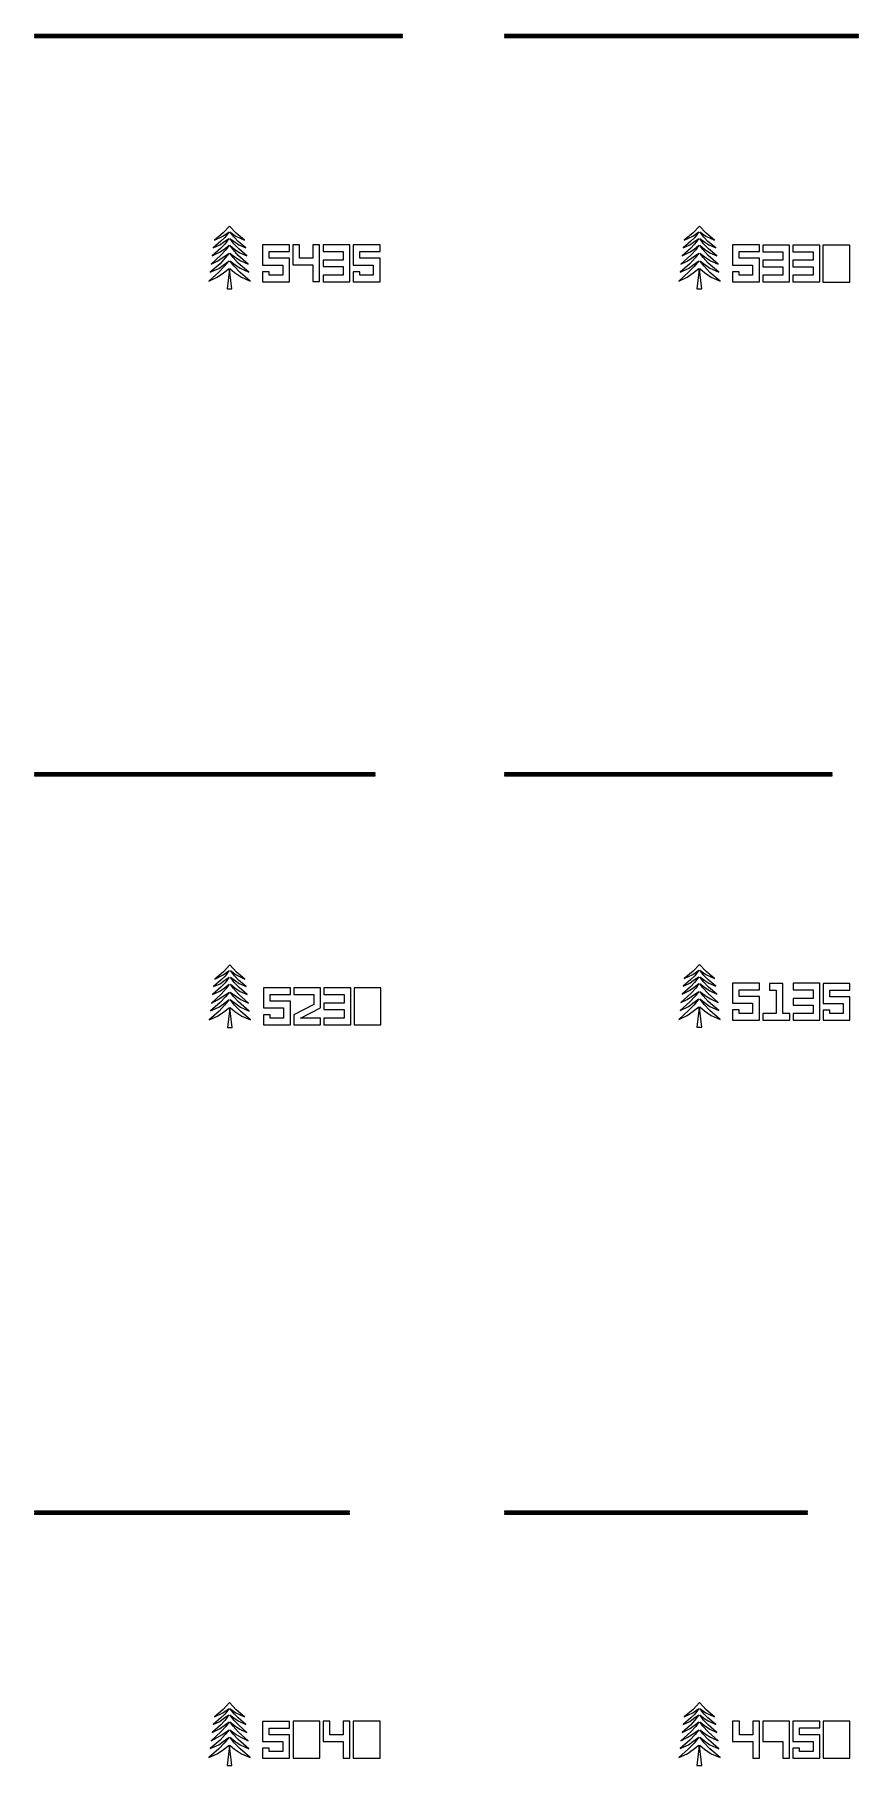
# Model space of a CAD drawing. Extents: x -1658 to 13316, y -10535 to 2882.
# Drawn here: x 7179 to 13316, y -10535 to 2360 of the extents above; entities that cross this region are included whole.
import ezdxf

# ---------------------------------------------------------------- set-up
doc = ezdxf.new("R2010")
doc.units = 0
doc.header["$MEASUREMENT"] = 0

msp = doc.modelspace()

# ---------------------------------------------------------------- linework, layer by layer
for points in [[(7179, 2354), (9920, 2354), (9920, 2360), (7179, 2360), (7179, 2354)], [(7179, 2338), (9920, 2338), (9920, 2344), (7179, 2344), (7179, 2338)], [(10679, 2354), (13316, 2354), (13316, 2360), (10679, 2360), (10679, 2354)], [(10679, 2338), (13316, 2338), (13316, 2344), (10679, 2344), (10679, 2338)], [(8612, 465), (8649, 465), (8634, 590), (8634, 616), (8668, 587), (8719, 552), (8785, 523), (8709, 588), (8666, 634), (8634, 675), (8679, 641), (8709, 619), (8774, 589), (8696, 657), (8659, 698), (8634, 731), (8681, 696), (8714, 675), (8770, 649), (8696, 715), (8658, 758), (8634, 790), (8669, 762), (8708, 735), (8760, 711), (8700, 764), (8663, 802), (8634, 841), (8673, 813), (8700, 794), (8753, 771), (8695, 819), (8665, 850), (8634, 890), (8678, 858), (8742, 827), (8681, 880), (8631, 933), (8584, 882), (8518, 827), (8581, 858), (8627, 890), (8596, 848), (8567, 820), (8510, 771), (8559, 793), (8587, 814), (8626, 841), (8595, 799), (8563, 766), (8501, 711), (8557, 738), (8591, 762), (8627, 790), (8603, 756), (8566, 716), (8493, 649), (8539, 672), (8573, 693), (8627, 731), (8599, 696), (8560, 653), (8487, 590), (8550, 618), (8583, 643), (8627, 675), (8591, 632), (8550, 589), (8476, 523), (8539, 552), (8586, 584), (8627, 616), (8627, 590), (8612, 465)], [(12113, 465), (12149, 465), (12134, 590), (12134, 616), (12169, 587), (12220, 552), (12286, 523), (12210, 588), (12167, 634), (12134, 675), (12180, 641), (12210, 619), (12275, 589), (12196, 657), (12159, 698), (12134, 731), (12182, 696), (12214, 675), (12271, 649), (12196, 715), (12158, 758), (12135, 790), (12169, 762), (12208, 735), (12261, 711), (12200, 764), (12163, 802), (12135, 841), (12173, 813), (12201, 794), (12253, 771), (12195, 819), (12165, 850), (12135, 890), (12179, 858), (12243, 827), (12181, 880), (12131, 933), (12084, 882), (12019, 827), (12082, 858), (12127, 890), (12097, 848), (12068, 820), (12010, 771), (12060, 793), (12087, 814), (12127, 841), (12096, 799), (12064, 766), (12002, 711), (12057, 738), (12092, 762), (12127, 790), (12104, 756), (12067, 716), (11994, 649), (12039, 672), (12073, 693), (12128, 731), (12100, 696), (12060, 653), (11987, 590), (12050, 618), (12083, 643), (12127, 675), (12092, 632), (12051, 589), (11977, 523), (12039, 552), (12086, 584), (12128, 616), (12128, 590), (12113, 465)], [(8877, 518), (9077, 518), (9077, 693), (8927, 693), (8927, 743), (9077, 743), (9077, 793), (8877, 793), (8877, 643), (9027, 643), (9027, 568), (8927, 568), (8927, 593), (8877, 593), (8877, 518)], [(9252, 519), (9302, 519), (9302, 794), (9252, 794), (9252, 694), (9152, 694), (9152, 794), (9102, 794), (9102, 644), (9252, 644), (9252, 519)], [(9328, 518), (9528, 518), (9528, 793), (9328, 793), (9328, 743), (9478, 743), (9478, 680), (9328, 680), (9328, 631), (9478, 631), (9478, 568), (9328, 568), (9328, 518)], [(9551, 518), (9752, 518), (9752, 693), (9602, 693), (9602, 743), (9752, 743), (9752, 793), (9551, 793), (9551, 643), (9702, 643), (9702, 568), (9602, 568), (9602, 593), (9551, 593), (9551, 518)], [(12378, 518), (12578, 518), (12578, 693), (12428, 693), (12428, 743), (12578, 743), (12578, 793), (12378, 793), (12378, 643), (12528, 643), (12528, 568), (12428, 568), (12428, 593), (12378, 593), (12378, 518)], [(12603, 517), (12803, 517), (12803, 792), (12603, 792), (12603, 742), (12753, 742), (12753, 679), (12603, 679), (12603, 630), (12753, 630), (12753, 567), (12603, 567), (12603, 517)], [(12828, 517), (13028, 517), (13028, 792), (12828, 792), (12828, 742), (12978, 742), (12978, 679), (12828, 679), (12828, 630), (12978, 630), (12978, 567), (12828, 567), (12828, 517)], [(13052, 516), (13252, 516), (13252, 791), (13052, 791), (13052, 516)], [(7179, -3146), (9715, -3146), (9715, -3140), (7179, -3140), (7179, -3146)], [(7179, -3162), (9715, -3162), (9715, -3156), (7179, -3156), (7179, -3162)], [(10679, -3146), (13121, -3146), (13121, -3140), (10679, -3140), (10679, -3146)], [(10679, -3162), (13121, -3162), (13121, -3156), (10679, -3156), (10679, -3162)], [(8615, -5038), (8651, -5038), (8636, -4914), (8636, -4888), (8671, -4917), (8722, -4952), (8788, -4981), (8712, -4915), (8669, -4870), (8636, -4829), (8682, -4863), (8712, -4885), (8777, -4915), (8698, -4847), (8661, -4806), (8636, -4773), (8684, -4807), (8716, -4829), (8773, -4855), (8698, -4789), (8660, -4746), (8637, -4714), (8671, -4742), (8710, -4769), (8763, -4792), (8702, -4740), (8665, -4701), (8637, -4663), (8675, -4690), (8703, -4710), (8755, -4733), (8697, -4685), (8667, -4653), (8637, -4614), (8681, -4646), (8745, -4677), (8683, -4624), (8633, -4570), (8586, -4622), (8521, -4677), (8584, -4646), (8629, -4614), (8599, -4656), (8569, -4683), (8512, -4733), (8562, -4711), (8589, -4690), (8629, -4663), (8598, -4705), (8566, -4738), (8504, -4792), (8559, -4766), (8594, -4742), (8629, -4714), (8606, -4747), (8569, -4788), (8496, -4855), (8541, -4832), (8575, -4810), (8630, -4773), (8602, -4808), (8562, -4851), (8489, -4914), (8552, -4885), (8585, -4861), (8629, -4829), (8594, -4872), (8553, -4915), (8479, -4981), (8541, -4952), (8588, -4920), (8630, -4888), (8630, -4914), (8615, -5038)], [(12113, -5035), (12149, -5035), (12134, -4910), (12134, -4884), (12169, -4913), (12220, -4948), (12286, -4977), (12210, -4912), (12167, -4866), (12134, -4825), (12180, -4859), (12210, -4881), (12275, -4911), (12196, -4843), (12159, -4802), (12134, -4769), (12182, -4804), (12214, -4825), (12271, -4851), (12196, -4785), (12158, -4742), (12135, -4710), (12169, -4738), (12208, -4765), (12261, -4789), (12200, -4736), (12163, -4698), (12135, -4659), (12173, -4687), (12201, -4706), (12253, -4729), (12195, -4681), (12165, -4650), (12135, -4610), (12179, -4642), (12243, -4673), (12181, -4620), (12131, -4567), (12084, -4618), (12019, -4673), (12082, -4642), (12127, -4610), (12097, -4652), (12068, -4680), (12010, -4729), (12060, -4707), (12087, -4686), (12127, -4659), (12096, -4701), (12064, -4734), (12002, -4789), (12057, -4762), (12092, -4738), (12127, -4710), (12104, -4744), (12067, -4784), (11994, -4851), (12039, -4828), (12073, -4807), (12128, -4769), (12100, -4804), (12060, -4847), (11987, -4910), (12050, -4882), (12083, -4857), (12127, -4825), (12092, -4868), (12051, -4911), (11977, -4977), (12039, -4948), (12086, -4916), (12128, -4884), (12128, -4910), (12113, -5035)], [(8884, -5017), (9084, -5017), (9084, -4842), (8934, -4842), (8934, -4792), (9084, -4792), (9084, -4742), (8884, -4742), (8884, -4892), (9034, -4892), (9034, -4967), (8934, -4967), (8934, -4942), (8884, -4942), (8884, -5017)], [(9109, -5017), (9309, -5017), (9309, -4967), (9159, -4967), (9309, -4892), (9309, -4742), (9109, -4742), (9109, -4792), (9259, -4792), (9259, -4867), (9109, -4942), (9109, -5017)], [(9334, -5017), (9534, -5017), (9534, -4742), (9334, -4742), (9334, -4792), (9484, -4792), (9484, -4855), (9334, -4855), (9334, -4904), (9484, -4904), (9484, -4967), (9334, -4967), (9334, -5017)], [(9559, -5017), (9759, -5017), (9759, -4742), (9559, -4742), (9559, -5017)], [(12378, -4982), (12578, -4982), (12578, -4807), (12428, -4807), (12428, -4757), (12578, -4757), (12578, -4707), (12378, -4707), (12378, -4857), (12528, -4857), (12528, -4932), (12428, -4932), (12428, -4907), (12378, -4907), (12378, -4982)], [(12604, -4983), (12804, -4983), (12804, -4934), (12754, -4934), (12754, -4709), (12654, -4709), (12654, -4759), (12704, -4759), (12704, -4934), (12604, -4934), (12604, -4983)], [(12829, -4983), (13029, -4983), (13029, -4708), (12829, -4708), (12829, -4758), (12979, -4758), (12979, -4821), (12829, -4821), (12829, -4870), (12979, -4870), (12979, -4933), (12829, -4933), (12829, -4983)], [(13053, -4984), (13253, -4984), (13253, -4809), (13103, -4809), (13103, -4759), (13253, -4759), (13253, -4709), (13053, -4709), (13053, -4859), (13203, -4859), (13203, -4934), (13103, -4934), (13103, -4909), (13053, -4909), (13053, -4984)], [(7179, -8646), (9525, -8646), (9525, -8640), (7179, -8640), (7179, -8646)], [(7179, -8662), (9525, -8662), (9525, -8656), (7179, -8656), (7179, -8662)], [(10679, -8646), (12936, -8646), (12936, -8640), (10679, -8640), (10679, -8646)], [(10679, -8662), (12936, -8662), (12936, -8656), (10679, -8656), (10679, -8662)], [(8612, -10535), (8649, -10535), (8634, -10410), (8634, -10384), (8668, -10413), (8719, -10448), (8785, -10477), (8709, -10412), (8666, -10366), (8634, -10325), (8679, -10359), (8709, -10381), (8774, -10411), (8696, -10343), (8659, -10302), (8634, -10269), (8681, -10304), (8714, -10325), (8770, -10351), (8696, -10285), (8658, -10242), (8634, -10210), (8669, -10238), (8708, -10265), (8760, -10289), (8700, -10236), (8663, -10198), (8634, -10159), (8673, -10187), (8700, -10206), (8753, -10229), (8695, -10181), (8665, -10150), (8634, -10110), (8678, -10142), (8742, -10173), (8681, -10120), (8631, -10067), (8584, -10118), (8518, -10173), (8581, -10142), (8627, -10110), (8596, -10152), (8567, -10180), (8510, -10229), (8559, -10207), (8587, -10186), (8626, -10159), (8595, -10201), (8563, -10234), (8501, -10289), (8557, -10262), (8591, -10238), (8627, -10210), (8603, -10244), (8566, -10284), (8493, -10351), (8539, -10328), (8573, -10307), (8627, -10269), (8599, -10304), (8560, -10347), (8487, -10410), (8550, -10382), (8583, -10357), (8627, -10325), (8591, -10368), (8550, -10411), (8476, -10477), (8539, -10448), (8586, -10416), (8627, -10384), (8627, -10410), (8612, -10535)], [(12113, -10535), (12149, -10535), (12134, -10410), (12134, -10384), (12169, -10413), (12220, -10448), (12286, -10477), (12210, -10412), (12167, -10366), (12134, -10325), (12180, -10359), (12210, -10381), (12275, -10411), (12196, -10343), (12159, -10302), (12134, -10269), (12182, -10304), (12214, -10325), (12271, -10351), (12196, -10285), (12158, -10242), (12135, -10210), (12169, -10238), (12208, -10265), (12261, -10289), (12200, -10236), (12163, -10198), (12135, -10159), (12173, -10187), (12201, -10206), (12253, -10229), (12195, -10181), (12165, -10150), (12135, -10110), (12179, -10142), (12243, -10173), (12181, -10120), (12131, -10067), (12084, -10118), (12019, -10173), (12082, -10142), (12127, -10110), (12097, -10152), (12068, -10180), (12010, -10229), (12060, -10207), (12087, -10186), (12127, -10159), (12096, -10201), (12064, -10234), (12002, -10289), (12057, -10262), (12092, -10238), (12127, -10210), (12104, -10244), (12067, -10284), (11994, -10351), (12039, -10328), (12073, -10307), (12128, -10269), (12100, -10304), (12060, -10347), (11987, -10410), (12050, -10382), (12083, -10357), (12127, -10325), (12092, -10368), (12051, -10411), (11977, -10477), (12039, -10448), (12086, -10416), (12128, -10384), (12128, -10410), (12113, -10535)], [(8877, -10482), (9077, -10482), (9077, -10307), (8927, -10307), (8927, -10257), (9077, -10257), (9077, -10207), (8877, -10207), (8877, -10357), (9027, -10357), (9027, -10432), (8927, -10432), (8927, -10407), (8877, -10407), (8877, -10482)], [(9104, -10481), (9304, -10481), (9304, -10206), (9104, -10206), (9104, -10481)], [(9478, -10481), (9528, -10481), (9528, -10206), (9478, -10206), (9478, -10306), (9378, -10306), (9378, -10206), (9328, -10206), (9328, -10356), (9478, -10356), (9478, -10481)], [(9553, -10481), (9753, -10481), (9753, -10206), (9553, -10206), (9553, -10481)], [(12529, -10481), (12579, -10481), (12579, -10206), (12529, -10206), (12529, -10306), (12429, -10306), (12429, -10206), (12379, -10206), (12379, -10356), (12529, -10356), (12529, -10481)], [(12753, -10481), (12803, -10481), (12803, -10206), (12603, -10206), (12603, -10356), (12753, -10356), (12753, -10481)], [(12828, -10481), (13028, -10481), (13028, -10306), (12878, -10306), (12878, -10256), (13028, -10256), (13028, -10206), (12828, -10206), (12828, -10356), (12978, -10356), (12978, -10431), (12878, -10431), (12878, -10406), (12828, -10406), (12828, -10481)], [(13053, -10481), (13253, -10481), (13253, -10206), (13053, -10206), (13053, -10481)]]:
    msp.add_lwpolyline(points, close=True)

doc.saveas('drawing.dxf')
